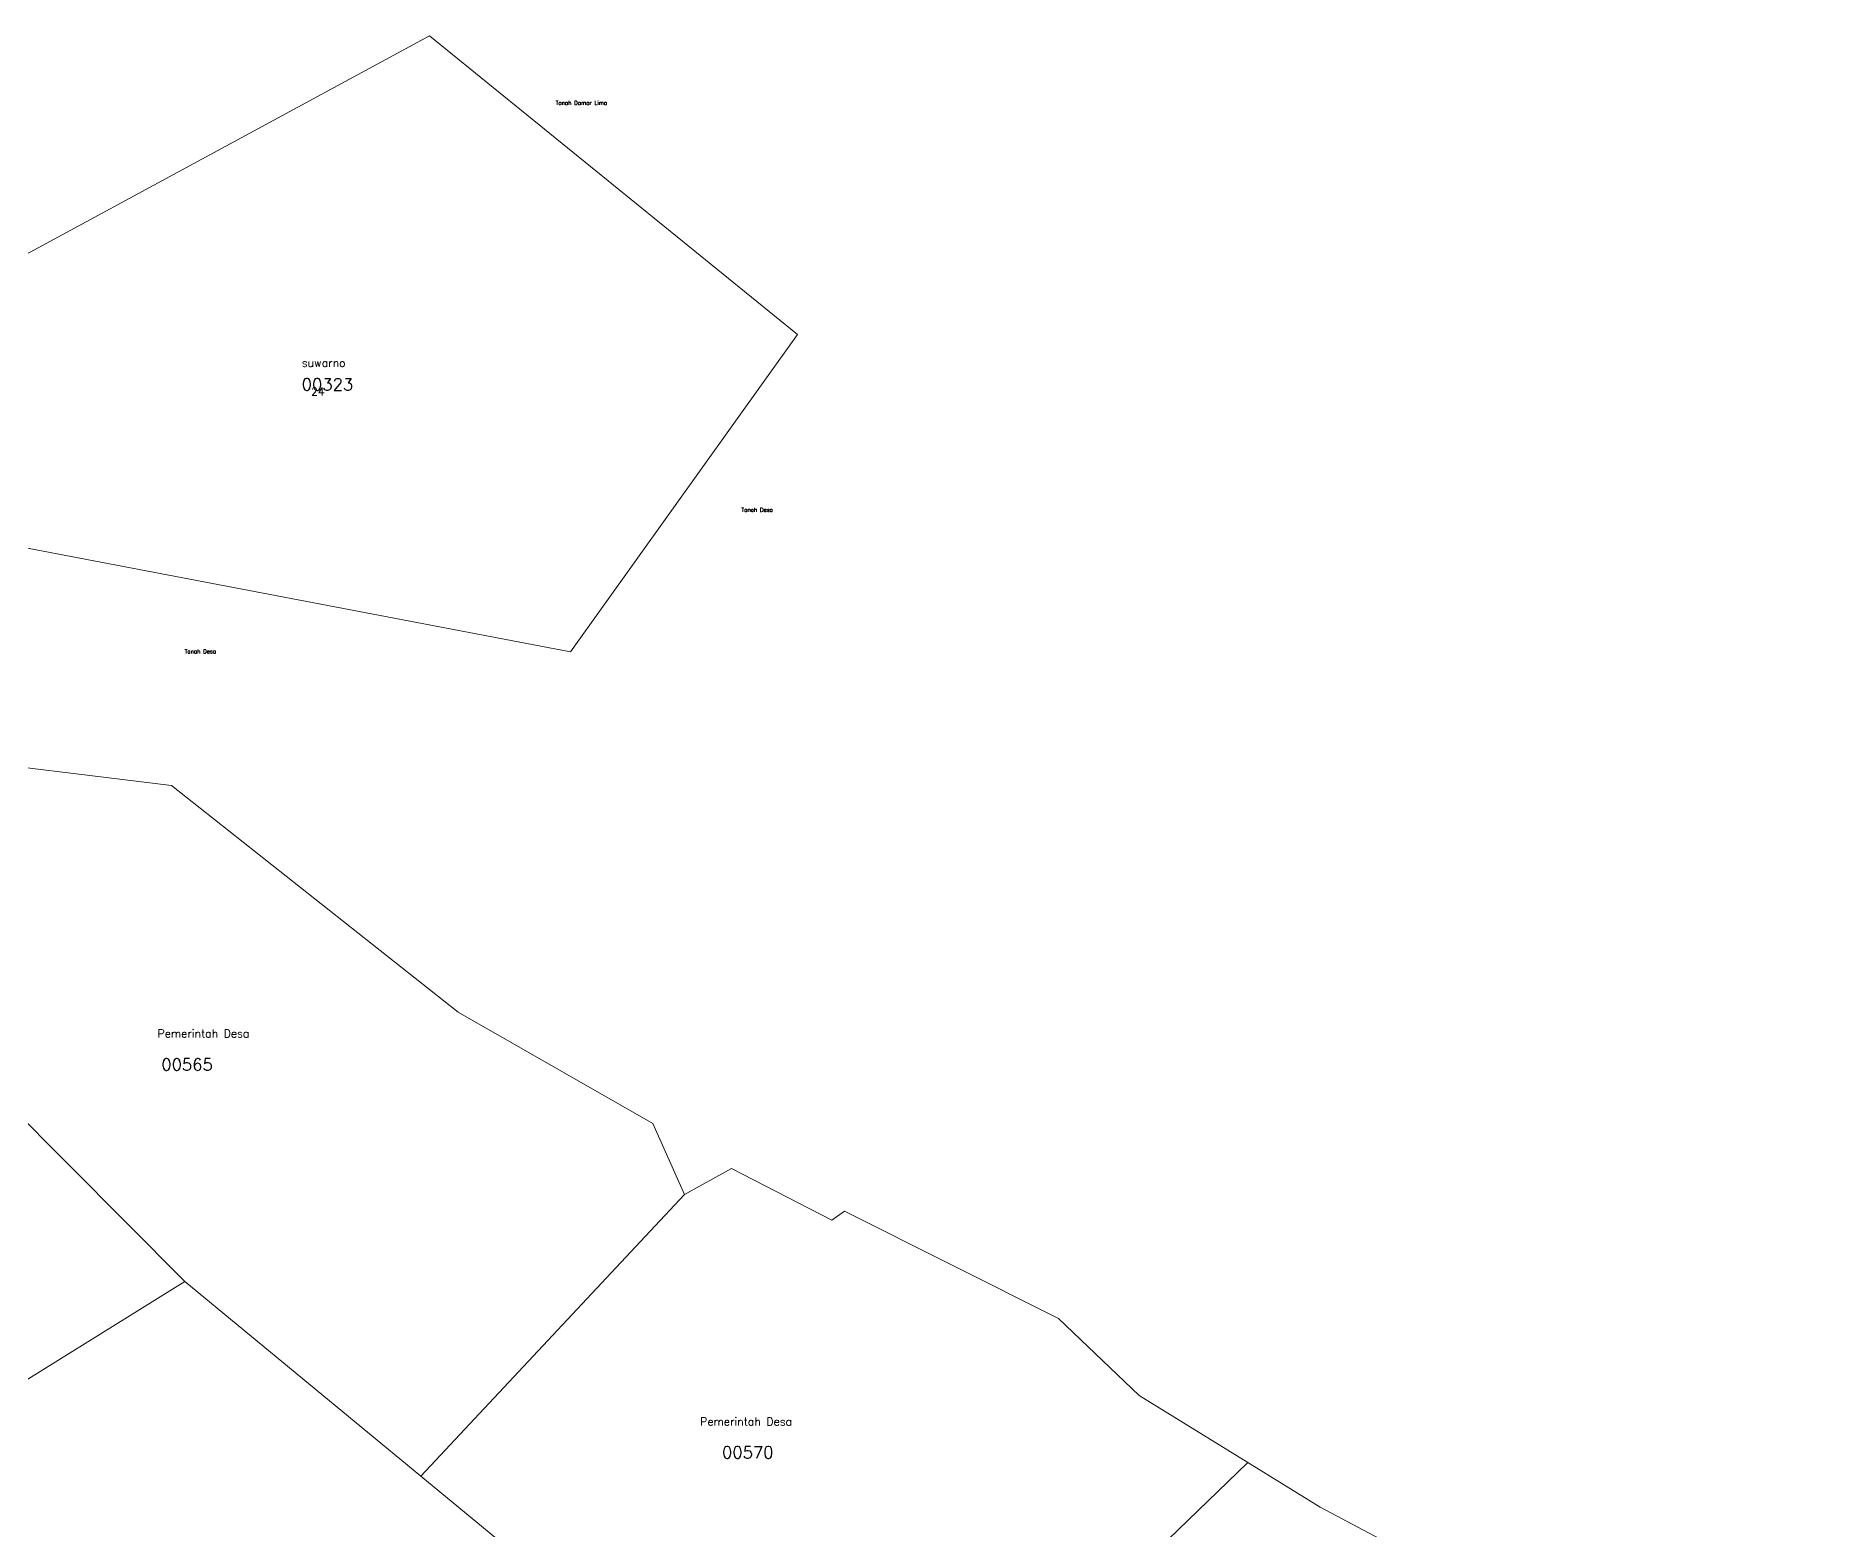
# Model space of a CAD drawing. Header units: inches. Extents: x 127149 to 132166, y 1065498 to 1071385.
# Drawn here: x 131545.1 to 131991.1, y 1067410.7 to 1067783.9 of the extents above; entities that cross this region are included whole.
import ezdxf
from ezdxf.enums import TextEntityAlignment as Align

# ---------------------------------------------------------------- set-up
doc = ezdxf.new("R2010")
doc.units = ezdxf.units.IN
doc.header["$MEASUREMENT"] = 0
for name, color, linetype in [('020100', 7, 'Continuous'), ('080201', 7, 'Continuous'), ('tn_lai', 7, 'Continuous')]:
    doc.layers.add(name, color=color, linetype=linetype)
doc.styles.add('romans', font='romans.shx')

msp = doc.modelspace()

# ---------------------------------------------------------------- linework, layer by layer
at = {"layer": '020100', "lineweight": 0}
for points in [[(131735.51, 1067709.17), (131643.56, 1067783.87), (131537.72, 1067726.49), (131502.8, 1067663.49), (131678.81, 1067629.93), (131735.51, 1067709.17)], [(131582.37, 1067472.54), (131641.38, 1067423.91), (131707.25, 1067494.29), (131699.35, 1067512.09), (131650.66, 1067539.87), (131579.09, 1067596.52), (131519.05, 1067603.8), (131494.52, 1067560.87), (131582.37, 1067472.54)], [(131848.02, 1067427.34), (131820.87, 1067444.07), (131800.74, 1067463.31), (131747.23, 1067490.18), (131744.08, 1067487.91), (131719.02, 1067500.78), (131707.25, 1067494.29), (131641.38, 1067423.91), (131661.76, 1067407.12), (131750.98, 1067333.6), (131848.02, 1067427.34)], [(131641.38, 1067423.91), (131582.37, 1067472.54), (131475.2, 1067405.98), (131447.84, 1067389.82), (131545.2, 1067309.6), (131661.76, 1067407.12), (131641.38, 1067423.91)], [(131991.11, 1067355.28), (131962.04, 1067360.95), (131936.56, 1067372.81), (131916.35, 1067389.53), (131866.16, 1067416.15), (131848.02, 1067427.34), (131750.98, 1067333.6), (131842.17, 1067258.46), (131864.52, 1067240.04), (131991.11, 1067355.28)]]:
    msp.add_lwpolyline(points, dxfattribs=at)

# ---------------------------------------------------------------- texts
at = {"lineweight": 0, "style": 'romans'}
for s, p in [('suwarno', (131617.1, 1067701.1)), ('24', (131615.63, 1067693.94)), ('Pemerintah Desa', (131587.05, 1067533.54)), ('Pemerintah Desa', (131722.66, 1067436.58))]:
    msp.add_text(s, height=2, dxfattribs=at).set_placement(p, align=Align.CENTER)
at = {"layer": '080201', "lineweight": 0, "style": 'romans'}
for s, p in [('00323', (131618.04, 1067695.24)), ('00565', (131582.95, 1067525.28)), ('00570', (131723.08, 1067428.37))]:
    msp.add_text(s, height=3, dxfattribs=at).set_placement(p, align=Align.CENTER)
at = {"layer": 'tn_lai', "lineweight": 0, "style": 'romans'}
for s, p in [('Tanah Damar Lima', (131681.5, 1067766.57)), ('Tanah Desa', (131725.41, 1067664.89)), ('Tanah Desa', (131586.27, 1067629.52))]:
    msp.add_text(s, height=1, dxfattribs=at).set_placement(p, align=Align.CENTER)

doc.saveas('drawing.dxf')
